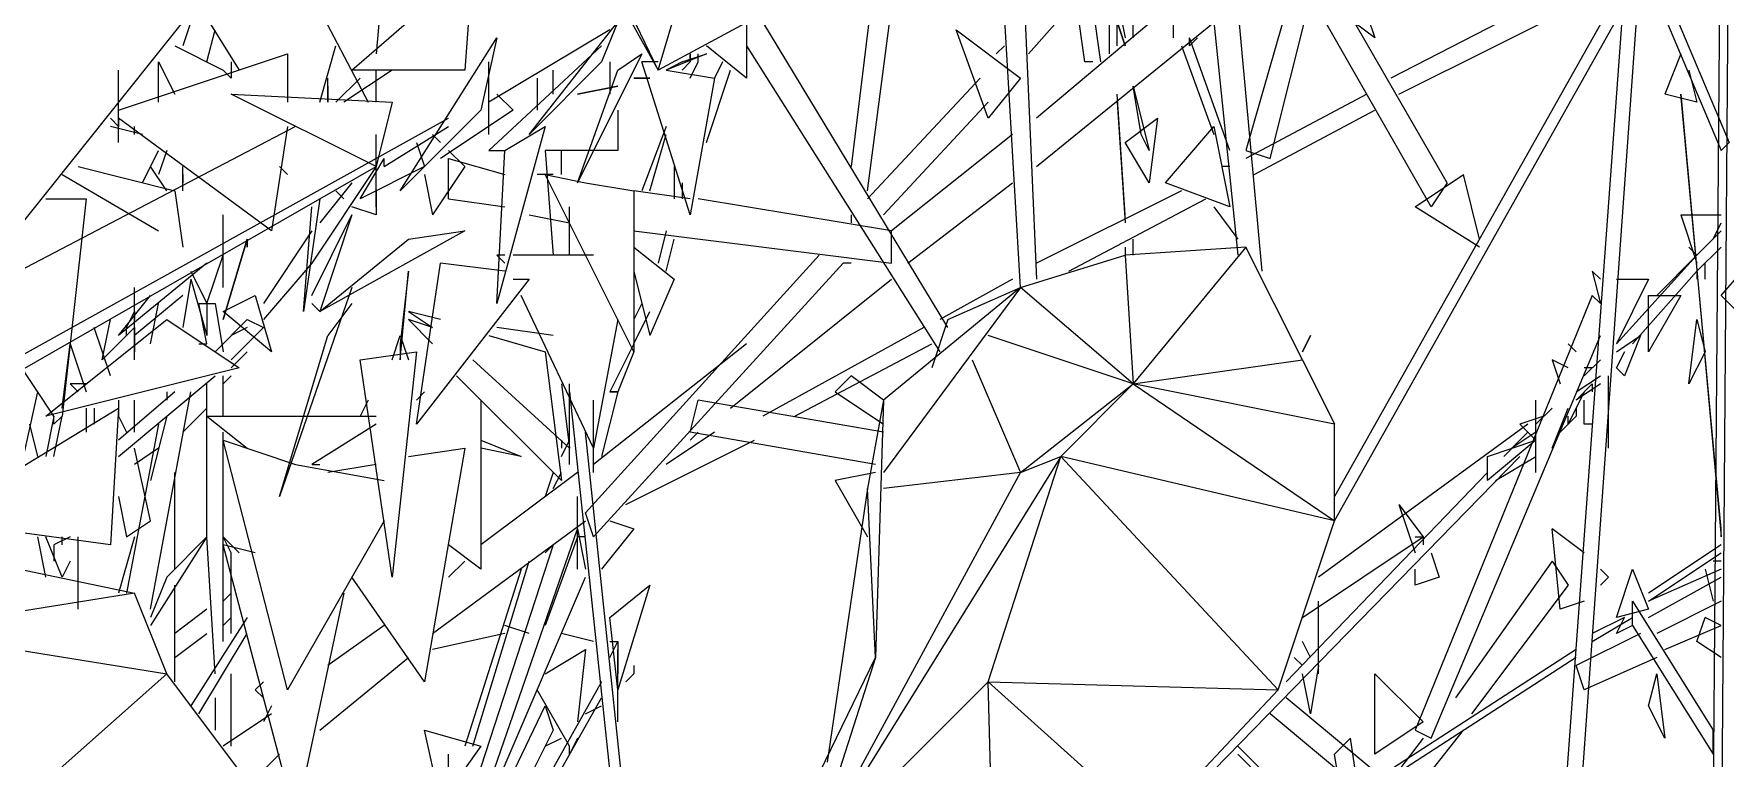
# Model space of a CAD drawing. Header units: millimetres. Extents: x -10.3 to 0, y 0 to 5.9.
# Drawn here: x -0.8305 to -0.6205, y 2.5295 to 2.6195 of the extents above; entities that cross this region are included whole.
import ezdxf

# ---------------------------------------------------------------- set-up
doc = ezdxf.new("R2010")
doc.units = ezdxf.units.MM

msp = doc.modelspace()

# ---------------------------------------------------------------- linework, layer by layer
for p, q in [((-0.722, 2.661), (-0.729, 2.603)), ((-0.727, 2.6), (-0.719, 2.661)), ((-0.708, 2.588), (-0.712, 2.657)), ((-0.709, 2.658), (-0.706, 2.589)), ((-0.639, 2.651), (-0.62, 2.606)), ((-0.64, 2.65), (-0.621, 2.605)), ((-0.622, 2.516), (-0.621, 2.648)), ((-0.62, 2.646), (-0.621, 2.515)), ((-0.707, 2.617), (-0.685, 2.642)), ((-0.753, 2.615), (-0.764, 2.638)), ((-0.753, 2.615), (-0.747, 2.635)), ((-0.8, 2.632), (-0.789, 2.611)), ((-0.879, 2.537), (-0.804, 2.631)), ((-0.791, 2.615), (-0.776, 2.628)), ((-0.787, 2.628), (-0.788, 2.617)), ((-0.776, 2.628), (-0.777, 2.615)), ((-0.689, 2.619), (-0.689, 2.628)), ((-0.667, 2.628), (-0.664, 2.619)), ((-0.633, 2.629), (-0.662, 2.614)), ((-0.639, 2.516), (-0.631, 2.628)), ((-0.674, 2.626), (-0.68, 2.605)), ((-0.657, 2.598), (-0.673, 2.626)), ((-0.655, 2.601), (-0.67, 2.627)), ((-0.633, 2.626), (-0.669, 2.562)), ((-0.661, 2.612), (-0.633, 2.626)), ((-0.633, 2.626), (-0.641, 2.516)), ((-0.81, 2.623), (-0.805, 2.615)), ((-0.758, 2.624), (-0.753, 2.615)), ((-0.742, 2.624), (-0.742, 2.614)), ((-0.687, 2.625), (-0.706, 2.609)), ((-0.706, 2.603), (-0.679, 2.625)), ((-0.7, 2.616), (-0.701, 2.623)), ((-0.698, 2.616), (-0.699, 2.623)), ((-0.697, 2.624), (-0.697, 2.617)), ((-0.695, 2.618), (-0.697, 2.624)), ((-0.697, 2.624), (-0.695, 2.618)), ((-0.696, 2.618), (-0.696, 2.624)), ((-0.696, 2.624), (-0.695, 2.619)), ((-0.694, 2.619), (-0.694, 2.624)), ((-0.678, 2.59), (-0.681, 2.623)), ((-0.677, 2.604), (-0.672, 2.624)), ((-0.669, 2.559), (-0.633, 2.623)), ((-0.811, 2.621), (-0.812, 2.618)), ((-0.769, 2.607), (-0.758, 2.621)), ((-0.758, 2.621), (-0.76, 2.616)), ((-0.74, 2.622), (-0.753, 2.615)), ((-0.717, 2.583), (-0.74, 2.621)), ((-0.684, 2.621), (-0.681, 2.592)), ((-0.664, 2.619), (-0.668, 2.622)), ((-0.809, 2.616), (-0.808, 2.62)), ((-0.785, 2.6), (-0.773, 2.619)), ((-0.773, 2.619), (-0.775, 2.61)), ((-0.759, 2.62), (-0.774, 2.611)), ((-0.712, 2.609), (-0.716, 2.62)), ((-0.716, 2.62), (-0.708, 2.614)), ((-0.682, 2.605), (-0.687, 2.619)), ((-0.686, 2.619), (-0.687, 2.618)), ((-0.687, 2.618), (-0.687, 2.619)), ((-0.82, 2.61), (-0.799, 2.617)), ((-0.813, 2.618), (-0.807, 2.615)), ((-0.799, 2.617), (-0.799, 2.611)), ((-0.795, 2.611), (-0.793, 2.618)), ((-0.76, 2.618), (-0.774, 2.605)), ((-0.755, 2.617), (-0.763, 2.601)), ((-0.758, 2.615), (-0.755, 2.617)), ((-0.747, 2.617), (-0.752, 2.615)), ((-0.75, 2.616), (-0.747, 2.617)), ((-0.749, 2.617), (-0.749, 2.616)), ((-0.749, 2.616), (-0.749, 2.617)), ((-0.748, 2.616), (-0.748, 2.617)), ((-0.742, 2.614), (-0.747, 2.618)), ((-0.742, 2.618), (-0.718, 2.58)), ((-0.71, 2.618), (-0.711, 2.617)), ((-0.688, 2.618), (-0.684, 2.607)), ((-0.626, 2.617), (-0.628, 2.612)), ((-0.82, 2.606), (-0.82, 2.615)), ((-0.815, 2.616), (-0.813, 2.612)), ((-0.815, 2.611), (-0.815, 2.616)), ((-0.807, 2.615), (-0.806, 2.614)), ((-0.806, 2.616), (-0.806, 2.614)), ((-0.786, 2.615), (-0.792, 2.611)), ((-0.777, 2.615), (-0.791, 2.615)), ((-0.788, 2.611), (-0.788, 2.615)), ((-0.774, 2.607), (-0.774, 2.616)), ((-0.76, 2.616), (-0.769, 2.607)), ((-0.766, 2.612), (-0.766, 2.615)), ((-0.763, 2.601), (-0.758, 2.615)), ((-0.759, 2.616), (-0.759, 2.613)), ((-0.753, 2.616), (-0.755, 2.616)), ((-0.749, 2.597), (-0.755, 2.616)), ((-0.75, 2.616), (-0.752, 2.615)), ((-0.752, 2.615), (-0.746, 2.614)), ((-0.749, 2.616), (-0.75, 2.615)), ((-0.75, 2.615), (-0.749, 2.616)), ((-0.749, 2.614), (-0.748, 2.616)), ((-0.747, 2.606), (-0.744, 2.615)), ((-0.745, 2.616), (-0.746, 2.614)), ((-0.699, 2.616), (-0.7, 2.616)), ((-0.625, 2.615), (-0.624, 2.611)), ((-0.794, 2.611), (-0.794, 2.614)), ((-0.794, 2.613), (-0.794, 2.611)), ((-0.794, 2.611), (-0.794, 2.613)), ((-0.79, 2.614), (-0.793, 2.611)), ((-0.768, 2.614), (-0.768, 2.61)), ((-0.763, 2.612), (-0.758, 2.613)), ((-0.758, 2.613), (-0.763, 2.612)), ((-0.759, 2.613), (-0.759, 2.612)), ((-0.756, 2.614), (-0.754, 2.614)), ((-0.754, 2.614), (-0.756, 2.614)), ((-0.746, 2.614), (-0.749, 2.597)), ((-0.713, 2.614), (-0.727, 2.599)), ((-0.708, 2.614), (-0.712, 2.609)), ((-0.694, 2.613), (-0.692, 2.605)), ((-0.693, 2.607), (-0.694, 2.613)), ((-0.806, 2.612), (-0.786, 2.611)), ((-0.788, 2.603), (-0.806, 2.612)), ((-0.786, 2.611), (-0.788, 2.603)), ((-0.773, 2.612), (-0.771, 2.61)), ((-0.725, 2.597), (-0.712, 2.611)), ((-0.695, 2.597), (-0.696, 2.612)), ((-0.696, 2.611), (-0.695, 2.596)), ((-0.665, 2.612), (-0.68, 2.604)), ((-0.624, 2.611), (-0.628, 2.612)), ((-0.621, 2.558), (-0.626, 2.612)), ((-0.626, 2.612), (-0.621, 2.557)), ((-0.842, 2.574), (-0.779, 2.609)), ((-0.82, 2.608), (-0.821, 2.609)), ((-0.801, 2.595), (-0.82, 2.609)), ((-0.82, 2.609), (-0.82, 2.608)), ((-0.775, 2.61), (-0.785, 2.6)), ((-0.771, 2.61), (-0.78, 2.604)), ((-0.758, 2.61), (-0.758, 2.605)), ((-0.695, 2.606), (-0.691, 2.609)), ((-0.691, 2.609), (-0.692, 2.601)), ((-0.679, 2.602), (-0.664, 2.61)), ((-0.621, 2.587), (-0.601, 2.61)), ((-0.798, 2.608), (-0.84, 2.586)), ((-0.817, 2.607), (-0.821, 2.608)), ((-0.818, 2.607), (-0.818, 2.608)), ((-0.799, 2.608), (-0.801, 2.595)), ((-0.788, 2.598), (-0.788, 2.607)), ((-0.787, 2.603), (-0.779, 2.608)), ((-0.78, 2.606), (-0.781, 2.607)), ((-0.767, 2.608), (-0.773, 2.586)), ((-0.772, 2.605), (-0.767, 2.608)), ((-0.752, 2.608), (-0.755, 2.6)), ((-0.754, 2.6), (-0.752, 2.607)), ((-0.709, 2.607), (-0.724, 2.595)), ((-0.692, 2.605), (-0.693, 2.607)), ((-0.69, 2.601), (-0.684, 2.608)), ((-0.684, 2.608), (-0.682, 2.598)), ((-0.817, 2.601), (-0.815, 2.605)), ((-0.814, 2.605), (-0.815, 2.602)), ((-0.783, 2.606), (-0.782, 2.603)), ((-0.779, 2.605), (-0.777, 2.603)), ((-0.774, 2.605), (-0.772, 2.605)), ((-0.773, 2.586), (-0.772, 2.605)), ((-0.761, 2.605), (-0.767, 2.605)), ((-0.767, 2.605), (-0.766, 2.592)), ((-0.765, 2.602), (-0.765, 2.605)), ((-0.758, 2.605), (-0.761, 2.605)), ((-0.692, 2.601), (-0.695, 2.606)), ((-0.68, 2.605), (-0.677, 2.604)), ((-0.621, 2.605), (-0.62, 2.606)), ((-0.842, 2.572), (-0.788, 2.603)), ((-0.827, 2.602), (-0.815, 2.595)), ((-0.825, 2.603), (-0.813, 2.6)), ((-0.814, 2.6), (-0.816, 2.603)), ((-0.812, 2.6), (-0.812, 2.603)), ((-0.812, 2.602), (-0.812, 2.601)), ((-0.812, 2.601), (-0.812, 2.602)), ((-0.8, 2.603), (-0.799, 2.602)), ((-0.788, 2.603), (-0.796, 2.591)), ((-0.79, 2.599), (-0.787, 2.604)), ((-0.782, 2.603), (-0.79, 2.599)), ((-0.787, 2.603), (-0.787, 2.604)), ((-0.782, 2.602), (-0.781, 2.597)), ((-0.777, 2.603), (-0.781, 2.597)), ((-0.779, 2.599), (-0.779, 2.604)), ((-0.779, 2.604), (-0.772, 2.602)), ((-0.766, 2.602), (-0.768, 2.602)), ((-0.767, 2.602), (-0.762, 2.601)), ((-0.756, 2.58), (-0.767, 2.602)), ((-0.751, 2.603), (-0.751, 2.599)), ((-0.682, 2.603), (-0.683, 2.603)), ((-0.659, 2.598), (-0.653, 2.602)), ((-0.651, 2.594), (-0.653, 2.602)), ((-0.813, 2.6), (-0.812, 2.593)), ((-0.791, 2.601), (-0.795, 2.596)), ((-0.793, 2.6), (-0.792, 2.599)), ((-0.788, 2.6), (-0.788, 2.597)), ((-0.762, 2.601), (-0.756, 2.6)), ((-0.756, 2.6), (-0.756, 2.58)), ((-0.749, 2.599), (-0.756, 2.6)), ((-0.75, 2.601), (-0.75, 2.599)), ((-0.722, 2.591), (-0.709, 2.601)), ((-0.688, 2.6), (-0.706, 2.591)), ((-0.682, 2.598), (-0.69, 2.601)), ((-0.655, 2.601), (-0.657, 2.598)), ((-0.829, 2.599), (-0.824, 2.599)), ((-0.824, 2.599), (-0.827, 2.572)), ((-0.795, 2.599), (-0.797, 2.585)), ((-0.797, 2.585), (-0.796, 2.598)), ((-0.788, 2.597), (-0.791, 2.598)), ((-0.779, 2.599), (-0.772, 2.598)), ((-0.764, 2.592), (-0.764, 2.598)), ((-0.724, 2.595), (-0.748, 2.599)), ((-0.702, 2.59), (-0.685, 2.599)), ((-0.684, 2.598), (-0.681, 2.594)), ((-0.651, 2.593), (-0.659, 2.598)), ((-0.807, 2.588), (-0.807, 2.597)), ((-0.796, 2.587), (-0.791, 2.597)), ((-0.791, 2.597), (-0.795, 2.585)), ((-0.769, 2.597), (-0.764, 2.596)), ((-0.729, 2.597), (-0.729, 2.596)), ((-0.626, 2.597), (-0.624, 2.597)), ((-0.626, 2.597), (-0.624, 2.591)), ((-0.624, 2.597), (-0.621, 2.597)), ((-0.622, 2.594), (-0.621, 2.596)), ((-0.804, 2.594), (-0.807, 2.584)), ((-0.807, 2.584), (-0.804, 2.594)), ((-0.804, 2.593), (-0.804, 2.594)), ((-0.804, 2.594), (-0.804, 2.593)), ((-0.796, 2.595), (-0.802, 2.586)), ((-0.777, 2.595), (-0.795, 2.585)), ((-0.795, 2.585), (-0.784, 2.594)), ((-0.784, 2.594), (-0.777, 2.595)), ((-0.756, 2.595), (-0.724, 2.591)), ((-0.752, 2.595), (-0.753, 2.591)), ((-0.752, 2.59), (-0.751, 2.594)), ((-0.724, 2.591), (-0.724, 2.595)), ((-0.694, 2.592), (-0.694, 2.594)), ((-0.624, 2.592), (-0.621, 2.595)), ((-0.809, 2.586), (-0.807, 2.592)), ((-0.772, 2.592), (-0.773, 2.592)), ((-0.773, 2.592), (-0.772, 2.591)), ((-0.761, 2.592), (-0.771, 2.592)), ((-0.733, 2.592), (-0.762, 2.56)), ((-0.756, 2.593), (-0.751, 2.589)), ((-0.708, 2.588), (-0.695, 2.592)), ((-0.695, 2.593), (-0.695, 2.592)), ((-0.68, 2.593), (-0.695, 2.592)), ((-0.695, 2.592), (-0.694, 2.576)), ((-0.68, 2.593), (-0.694, 2.576)), ((-0.673, 2.579), (-0.68, 2.593)), ((-0.634, 2.581), (-0.624, 2.592)), ((-0.624, 2.592), (-0.629, 2.587)), ((-0.625, 2.593), (-0.624, 2.592)), ((-0.621, 2.593), (-0.624, 2.59)), ((-0.809, 2.591), (-0.82, 2.582)), ((-0.811, 2.59), (-0.809, 2.586)), ((-0.796, 2.591), (-0.802, 2.584)), ((-0.785, 2.579), (-0.784, 2.59)), ((-0.784, 2.59), (-0.785, 2.581)), ((-0.783, 2.571), (-0.78, 2.591)), ((-0.772, 2.59), (-0.78, 2.591)), ((-0.73, 2.591), (-0.761, 2.557)), ((-0.756, 2.59), (-0.754, 2.582)), ((-0.729, 2.591), (-0.73, 2.591)), ((-0.636, 2.589), (-0.637, 2.59)), ((-0.637, 2.59), (-0.636, 2.586)), ((-0.624, 2.59), (-0.632, 2.581)), ((-0.624, 2.59), (-0.624, 2.589)), ((-0.623, 2.589), (-0.623, 2.591)), ((-0.818, 2.579), (-0.818, 2.588)), ((-0.811, 2.589), (-0.812, 2.583)), ((-0.811, 2.589), (-0.809, 2.582)), ((-0.791, 2.588), (-0.8, 2.562)), ((-0.769, 2.589), (-0.783, 2.571)), ((-0.771, 2.589), (-0.769, 2.589)), ((-0.751, 2.589), (-0.754, 2.582)), ((-0.744, 2.573), (-0.724, 2.589)), ((-0.708, 2.588), (-0.725, 2.565)), ((-0.708, 2.588), (-0.725, 2.574)), ((-0.709, 2.589), (-0.718, 2.584)), ((-0.717, 2.584), (-0.708, 2.588)), ((-0.694, 2.576), (-0.708, 2.588)), ((-0.634, 2.589), (-0.63, 2.589)), ((-0.63, 2.589), (-0.634, 2.581)), ((-0.828, 2.572), (-0.838, 2.587)), ((-0.82, 2.582), (-0.816, 2.587)), ((-0.812, 2.587), (-0.818, 2.582)), ((-0.816, 2.581), (-0.815, 2.586)), ((-0.809, 2.581), (-0.81, 2.586)), ((-0.81, 2.586), (-0.808, 2.586)), ((-0.809, 2.586), (-0.809, 2.582)), ((-0.808, 2.586), (-0.807, 2.58)), ((-0.807, 2.585), (-0.803, 2.587)), ((-0.803, 2.587), (-0.801, 2.58)), ((-0.795, 2.585), (-0.796, 2.586)), ((-0.791, 2.586), (-0.794, 2.582)), ((-0.761, 2.568), (-0.77, 2.587)), ((-0.755, 2.586), (-0.756, 2.584)), ((-0.637, 2.587), (-0.659, 2.533)), ((-0.636, 2.586), (-0.637, 2.587)), ((-0.63, 2.587), (-0.626, 2.587)), ((-0.626, 2.587), (-0.63, 2.58)), ((-0.63, 2.58), (-0.63, 2.587)), ((-0.619, 2.585), (-0.621, 2.587)), ((-0.829, 2.572), (-0.814, 2.584)), ((-0.822, 2.579), (-0.821, 2.584)), ((-0.819, 2.583), (-0.818, 2.585)), ((-0.818, 2.585), (-0.818, 2.584)), ((-0.814, 2.584), (-0.805, 2.578)), ((-0.808, 2.58), (-0.804, 2.584)), ((-0.801, 2.58), (-0.807, 2.585)), ((-0.804, 2.584), (-0.802, 2.583)), ((-0.78, 2.584), (-0.784, 2.585)), ((-0.784, 2.585), (-0.781, 2.583)), ((-0.781, 2.583), (-0.784, 2.584)), ((-0.784, 2.584), (-0.781, 2.581)), ((-0.758, 2.584), (-0.761, 2.568)), ((-0.756, 2.581), (-0.754, 2.585)), ((-0.717, 2.584), (-0.719, 2.578)), ((-0.625, 2.576), (-0.624, 2.584)), ((-0.624, 2.584), (-0.623, 2.58)), ((-0.827, 2.573), (-0.826, 2.581)), ((-0.826, 2.581), (-0.824, 2.575)), ((-0.821, 2.577), (-0.823, 2.583)), ((-0.822, 2.579), (-0.818, 2.583)), ((-0.819, 2.582), (-0.819, 2.583)), ((-0.818, 2.583), (-0.818, 2.58)), ((-0.81, 2.581), (-0.809, 2.581)), ((-0.802, 2.583), (-0.806, 2.579)), ((-0.804, 2.583), (-0.806, 2.582)), ((-0.8, 2.562), (-0.794, 2.582)), ((-0.786, 2.579), (-0.785, 2.582)), ((-0.785, 2.582), (-0.784, 2.579)), ((-0.785, 2.581), (-0.785, 2.579)), ((-0.774, 2.582), (-0.767, 2.58)), ((-0.766, 2.582), (-0.773, 2.583)), ((-0.742, 2.581), (-0.761, 2.566)), ((-0.756, 2.581), (-0.759, 2.575)), ((-0.72, 2.583), (-0.74, 2.572)), ((-0.736, 2.572), (-0.719, 2.581)), ((-0.694, 2.576), (-0.712, 2.582)), ((-0.672, 2.582), (-0.673, 2.58)), ((-0.673, 2.58), (-0.672, 2.582)), ((-0.657, 2.532), (-0.636, 2.582)), ((-0.639, 2.58), (-0.64, 2.581)), ((-0.64, 2.581), (-0.639, 2.58)), ((-0.634, 2.58), (-0.631, 2.582)), ((-0.631, 2.582), (-0.633, 2.577)), ((-0.806, 2.578), (-0.804, 2.58)), ((-0.79, 2.579), (-0.783, 2.58)), ((-0.786, 2.552), (-0.79, 2.579)), ((-0.783, 2.58), (-0.786, 2.552)), ((-0.764, 2.568), (-0.776, 2.579)), ((-0.767, 2.58), (-0.765, 2.564)), ((-0.756, 2.58), (-0.758, 2.575)), ((-0.714, 2.579), (-0.708, 2.565)), ((-0.694, 2.576), (-0.673, 2.579)), ((-0.673, 2.579), (-0.669, 2.571)), ((-0.64, 2.578), (-0.642, 2.579)), ((-0.642, 2.579), (-0.641, 2.576)), ((-0.636, 2.579), (-0.638, 2.577)), ((-0.633, 2.58), (-0.634, 2.578)), ((-0.634, 2.578), (-0.633, 2.58)), ((-0.623, 2.58), (-0.625, 2.576)), ((-0.805, 2.578), (-0.829, 2.572)), ((-0.82, 2.567), (-0.808, 2.577)), ((-0.807, 2.572), (-0.807, 2.577)), ((-0.807, 2.576), (-0.806, 2.577)), ((-0.765, 2.564), (-0.778, 2.577)), ((-0.729, 2.577), (-0.731, 2.575)), ((-0.725, 2.574), (-0.729, 2.577)), ((-0.639, 2.575), (-0.636, 2.577)), ((-0.637, 2.578), (-0.638, 2.578)), ((-0.635, 2.568), (-0.635, 2.577)), ((-0.633, 2.577), (-0.634, 2.578)), ((-0.832, 2.566), (-0.83, 2.575)), ((-0.824, 2.576), (-0.826, 2.576)), ((-0.826, 2.576), (-0.825, 2.575)), ((-0.813, 2.575), (-0.82, 2.569)), ((-0.816, 2.548), (-0.811, 2.575)), ((-0.814, 2.575), (-0.814, 2.574)), ((-0.809, 2.557), (-0.809, 2.576)), ((-0.782, 2.575), (-0.783, 2.574)), ((-0.765, 2.576), (-0.764, 2.568)), ((-0.764, 2.567), (-0.764, 2.576)), ((-0.764, 2.566), (-0.764, 2.575)), ((-0.764, 2.575), (-0.754, 2.481)), ((-0.758, 2.575), (-0.76, 2.567)), ((-0.758, 2.575), (-0.759, 2.575)), ((-0.759, 2.575), (-0.758, 2.575)), ((-0.731, 2.575), (-0.725, 2.571)), ((-0.708, 2.565), (-0.694, 2.576)), ((-0.703, 2.567), (-0.694, 2.576)), ((-0.694, 2.576), (-0.669, 2.559)), ((-0.669, 2.571), (-0.694, 2.576)), ((-0.638, 2.575), (-0.64, 2.571)), ((-0.636, 2.576), (-0.639, 2.574)), ((-0.639, 2.574), (-0.637, 2.576)), ((-0.637, 2.576), (-0.638, 2.575)), ((-0.637, 2.576), (-0.637, 2.575)), ((-0.843, 2.559), (-0.82, 2.573)), ((-0.824, 2.573), (-0.824, 2.57)), ((-0.823, 2.573), (-0.823, 2.571)), ((-0.82, 2.573), (-0.821, 2.556)), ((-0.82, 2.574), (-0.82, 2.572)), ((-0.818, 2.571), (-0.818, 2.574)), ((-0.818, 2.57), (-0.818, 2.574)), ((-0.812, 2.57), (-0.809, 2.573)), ((-0.789, 2.574), (-0.79, 2.572)), ((-0.775, 2.574), (-0.775, 2.553)), ((-0.761, 2.565), (-0.761, 2.574)), ((-0.749, 2.57), (-0.748, 2.574)), ((-0.725, 2.57), (-0.748, 2.574)), ((-0.725, 2.574), (-0.727, 2.563)), ((-0.725, 2.574), (-0.726, 2.542)), ((-0.644, 2.565), (-0.644, 2.574)), ((-0.642, 2.573), (-0.644, 2.571)), ((-0.642, 2.568), (-0.64, 2.573)), ((-0.639, 2.573), (-0.639, 2.572)), ((-0.638, 2.571), (-0.638, 2.574)), ((-0.83, 2.567), (-0.831, 2.571)), ((-0.828, 2.572), (-0.829, 2.567)), ((-0.827, 2.572), (-0.828, 2.571)), ((-0.828, 2.571), (-0.828, 2.572)), ((-0.828, 2.567), (-0.827, 2.572)), ((-0.82, 2.572), (-0.819, 2.57)), ((-0.815, 2.571), (-0.819, 2.55)), ((-0.814, 2.572), (-0.816, 2.564)), ((-0.809, 2.572), (-0.796, 2.572)), ((-0.809, 2.572), (-0.804, 2.568)), ((-0.796, 2.572), (-0.788, 2.572)), ((-0.788, 2.571), (-0.796, 2.566)), ((-0.645, 2.571), (-0.671, 2.552)), ((-0.669, 2.559), (-0.669, 2.571)), ((-0.643, 2.572), (-0.646, 2.571)), ((-0.646, 2.571), (-0.644, 2.569)), ((-0.639, 2.572), (-0.641, 2.57)), ((-0.64, 2.571), (-0.64, 2.572)), ((-0.637, 2.571), (-0.638, 2.571)), ((-0.807, 2.544), (-0.807, 2.57)), ((-0.807, 2.569), (-0.798, 2.566)), ((-0.799, 2.538), (-0.807, 2.569)), ((-0.775, 2.569), (-0.77, 2.567)), ((-0.765, 2.567), (-0.764, 2.569)), ((-0.765, 2.569), (-0.765, 2.568)), ((-0.753, 2.484), (-0.762, 2.57)), ((-0.757, 2.561), (-0.741, 2.569)), ((-0.746, 2.57), (-0.752, 2.566)), ((-0.726, 2.566), (-0.749, 2.57)), ((-0.749, 2.569), (-0.748, 2.57)), ((-0.65, 2.567), (-0.644, 2.569)), ((-0.644, 2.569), (-0.65, 2.564)), ((-0.645, 2.57), (-0.648, 2.567)), ((-0.644, 2.57), (-0.647, 2.568)), ((-0.647, 2.568), (-0.645, 2.57)), ((-0.815, 2.568), (-0.818, 2.566)), ((-0.816, 2.559), (-0.818, 2.568)), ((-0.784, 2.567), (-0.777, 2.568)), ((-0.777, 2.568), (-0.782, 2.539)), ((-0.77, 2.567), (-0.775, 2.568)), ((-0.703, 2.567), (-0.734, 2.517)), ((-0.712, 2.539), (-0.703, 2.567)), ((-0.708, 2.565), (-0.703, 2.567)), ((-0.703, 2.567), (-0.676, 2.538)), ((-0.669, 2.559), (-0.703, 2.567)), ((-0.684, 2.528), (-0.646, 2.567)), ((-0.65, 2.564), (-0.65, 2.567)), ((-0.649, 2.564), (-0.644, 2.567)), ((-0.813, 2.553), (-0.813, 2.565)), ((-0.798, 2.566), (-0.787, 2.564)), ((-0.796, 2.566), (-0.795, 2.566)), ((-0.788, 2.566), (-0.794, 2.565)), ((-0.763, 2.565), (-0.775, 2.556)), ((-0.766, 2.565), (-0.767, 2.562)), ((-0.766, 2.563), (-0.765, 2.565)), ((-0.734, 2.517), (-0.708, 2.565)), ((-0.726, 2.565), (-0.731, 2.564)), ((-0.708, 2.565), (-0.725, 2.563)), ((-0.65, 2.565), (-0.675, 2.539)), ((-0.727, 2.563), (-0.732, 2.529)), ((-0.731, 2.564), (-0.727, 2.557)), ((-0.726, 2.542), (-0.727, 2.563)), ((-0.82, 2.562), (-0.819, 2.557)), ((-0.763, 2.553), (-0.763, 2.562)), ((-0.761, 2.557), (-0.762, 2.56)), ((-0.661, 2.561), (-0.658, 2.557)), ((-0.661, 2.561), (-0.659, 2.555)), ((-0.821, 2.556), (-0.843, 2.559)), ((-0.819, 2.557), (-0.816, 2.559)), ((-0.787, 2.559), (-0.799, 2.538)), ((-0.781, 2.545), (-0.762, 2.559)), ((-0.781, 2.506), (-0.763, 2.558)), ((-0.763, 2.558), (-0.762, 2.553)), ((-0.756, 2.558), (-0.76, 2.553)), ((-0.759, 2.559), (-0.756, 2.558)), ((-0.676, 2.538), (-0.669, 2.559)), ((-0.638, 2.555), (-0.642, 2.558)), ((-0.641, 2.548), (-0.642, 2.558)), ((-0.621, 2.557), (-0.621, 2.558)), ((-0.829, 2.552), (-0.83, 2.557)), ((-0.827, 2.552), (-0.829, 2.557)), ((-0.826, 2.557), (-0.828, 2.556)), ((-0.828, 2.556), (-0.828, 2.554)), ((-0.827, 2.556), (-0.827, 2.557)), ((-0.825, 2.548), (-0.825, 2.557)), ((-0.818, 2.557), (-0.82, 2.55)), ((-0.809, 2.557), (-0.816, 2.546)), ((-0.814, 2.552), (-0.809, 2.557)), ((-0.808, 2.54), (-0.809, 2.557)), ((-0.806, 2.555), (-0.807, 2.557)), ((-0.807, 2.557), (-0.805, 2.555)), ((-0.803, 2.555), (-0.807, 2.556)), ((-0.798, 2.522), (-0.807, 2.556)), ((-0.766, 2.556), (-0.782, 2.507)), ((-0.775, 2.553), (-0.779, 2.556)), ((-0.763, 2.557), (-0.767, 2.546)), ((-0.767, 2.555), (-0.766, 2.556)), ((-0.762, 2.557), (-0.763, 2.557)), ((-0.673, 2.547), (-0.658, 2.557)), ((-0.659, 2.557), (-0.658, 2.557)), ((-0.658, 2.557), (-0.658, 2.556)), ((-0.621, 2.556), (-0.63, 2.55)), ((-0.837, 2.554), (-0.818, 2.55)), ((-0.826, 2.554), (-0.827, 2.552)), ((-0.806, 2.545), (-0.806, 2.555)), ((-0.777, 2.554), (-0.779, 2.552)), ((-0.776, 2.531), (-0.769, 2.554)), ((-0.657, 2.555), (-0.656, 2.552)), ((-0.642, 2.554), (-0.654, 2.537)), ((-0.642, 2.554), (-0.64, 2.551)), ((-0.63, 2.549), (-0.621, 2.555)), ((-0.621, 2.554), (-0.622, 2.554)), ((-0.814, 2.552), (-0.816, 2.547)), ((-0.782, 2.539), (-0.791, 2.552)), ((-0.78, 2.51), (-0.762, 2.552)), ((-0.77, 2.553), (-0.777, 2.531)), ((-0.659, 2.551), (-0.659, 2.553)), ((-0.656, 2.552), (-0.659, 2.551)), ((-0.636, 2.553), (-0.635, 2.552)), ((-0.635, 2.552), (-0.636, 2.551)), ((-0.634, 2.547), (-0.632, 2.553)), ((-0.632, 2.553), (-0.63, 2.548)), ((-0.621, 2.553), (-0.63, 2.549)), ((-0.63, 2.547), (-0.621, 2.552)), ((-0.623, 2.553), (-0.622, 2.549)), ((-0.818, 2.55), (-0.843, 2.546)), ((-0.814, 2.54), (-0.818, 2.55)), ((-0.813, 2.539), (-0.813, 2.551)), ((-0.806, 2.55), (-0.807, 2.549)), ((-0.792, 2.55), (-0.798, 2.522)), ((-0.759, 2.547), (-0.754, 2.551)), ((-0.754, 2.551), (-0.758, 2.538)), ((-0.64, 2.551), (-0.652, 2.535)), ((-0.809, 2.548), (-0.813, 2.545)), ((-0.671, 2.54), (-0.671, 2.549)), ((-0.671, 2.54), (-0.671, 2.549)), ((-0.638, 2.549), (-0.641, 2.548)), ((-0.63, 2.548), (-0.634, 2.547)), ((-0.632, 2.546), (-0.632, 2.549)), ((-0.632, 2.549), (-0.622, 2.533)), ((-0.621, 2.549), (-0.629, 2.545)), ((-0.804, 2.547), (-0.811, 2.536)), ((-0.807, 2.546), (-0.806, 2.547)), ((-0.787, 2.546), (-0.794, 2.541)), ((-0.769, 2.545), (-0.772, 2.546)), ((-0.758, 2.538), (-0.759, 2.547)), ((-0.633, 2.547), (-0.637, 2.545)), ((-0.637, 2.544), (-0.632, 2.547)), ((-0.634, 2.545), (-0.633, 2.547)), ((-0.632, 2.546), (-0.634, 2.545)), ((-0.632, 2.546), (-0.622, 2.53)), ((-0.628, 2.543), (-0.621, 2.546)), ((-0.624, 2.544), (-0.623, 2.547)), ((-0.621, 2.546), (-0.623, 2.547)), ((-0.845, 2.545), (-0.814, 2.54)), ((-0.813, 2.542), (-0.809, 2.545)), ((-0.81, 2.535), (-0.804, 2.545)), ((-0.772, 2.545), (-0.781, 2.543)), ((-0.761, 2.544), (-0.765, 2.545)), ((-0.759, 2.542), (-0.758, 2.544)), ((-0.759, 2.544), (-0.758, 2.544)), ((-0.758, 2.544), (-0.758, 2.542)), ((-0.672, 2.542), (-0.673, 2.544)), ((-0.631, 2.545), (-0.639, 2.541)), ((-0.621, 2.542), (-0.624, 2.544)), ((-0.795, 2.533), (-0.784, 2.542)), ((-0.767, 2.54), (-0.762, 2.543)), ((-0.762, 2.543), (-0.763, 2.534)), ((-0.758, 2.534), (-0.758, 2.543)), ((-0.758, 2.542), (-0.758, 2.54)), ((-0.742, 2.509), (-0.726, 2.542)), ((-0.726, 2.542), (-0.734, 2.517)), ((-0.674, 2.542), (-0.673, 2.541)), ((-0.639, 2.543), (-0.673, 2.521)), ((-0.639, 2.542), (-0.673, 2.52)), ((-0.629, 2.542), (-0.638, 2.538)), ((-0.814, 2.54), (-0.832, 2.524)), ((-0.799, 2.52), (-0.814, 2.54)), ((-0.806, 2.531), (-0.806, 2.54)), ((-0.802, 2.539), (-0.803, 2.538)), ((-0.76, 2.539), (-0.778, 2.507)), ((-0.756, 2.54), (-0.757, 2.539)), ((-0.756, 2.541), (-0.756, 2.54)), ((-0.712, 2.539), (-0.734, 2.517)), ((-0.711, 2.499), (-0.712, 2.539)), ((-0.712, 2.539), (-0.692, 2.521)), ((-0.712, 2.539), (-0.676, 2.538)), ((-0.672, 2.535), (-0.673, 2.54)), ((-0.671, 2.541), (-0.672, 2.535)), ((-0.664, 2.54), (-0.658, 2.534)), ((-0.664, 2.53), (-0.664, 2.54)), ((-0.638, 2.538), (-0.639, 2.541)), ((-0.63, 2.536), (-0.629, 2.54)), ((-0.629, 2.54), (-0.628, 2.532)), ((-0.808, 2.537), (-0.808, 2.533)), ((-0.803, 2.538), (-0.802, 2.537)), ((-0.777, 2.507), (-0.76, 2.537)), ((-0.764, 2.531), (-0.768, 2.538)), ((-0.676, 2.538), (-0.692, 2.521)), ((-0.663, 2.527), (-0.675, 2.537)), ((-0.801, 2.535), (-0.807, 2.531)), ((-0.801, 2.536), (-0.802, 2.534)), ((-0.779, 2.511), (-0.767, 2.536)), ((-0.767, 2.536), (-0.766, 2.533)), ((-0.762, 2.535), (-0.76, 2.536)), ((-0.665, 2.525), (-0.677, 2.535)), ((-0.628, 2.532), (-0.63, 2.536)), ((-0.782, 2.533), (-0.775, 2.531)), ((-0.78, 2.524), (-0.782, 2.533)), ((-0.766, 2.533), (-0.777, 2.511)), ((-0.658, 2.534), (-0.664, 2.53)), ((-0.664, 2.519), (-0.653, 2.533)), ((-0.659, 2.533), (-0.657, 2.532)), ((-0.622, 2.53), (-0.622, 2.533)), ((-0.775, 2.531), (-0.78, 2.524)), ((-0.767, 2.531), (-0.765, 2.532)), ((-0.763, 2.532), (-0.764, 2.53)), ((-0.764, 2.53), (-0.764, 2.531)), ((-0.681, 2.531), (-0.672, 2.522)), ((-0.669, 2.53), (-0.667, 2.532)), ((-0.666, 2.525), (-0.667, 2.532)), ((-0.658, 2.532), (-0.661, 2.528)), ((-0.804, 2.526), (-0.8, 2.53)), ((-0.779, 2.521), (-0.779, 2.53)), ((-0.672, 2.521), (-0.681, 2.53)), ((-0.668, 2.524), (-0.669, 2.53))]:
    msp.add_line(p, q)

doc.saveas('drawing.dxf')
